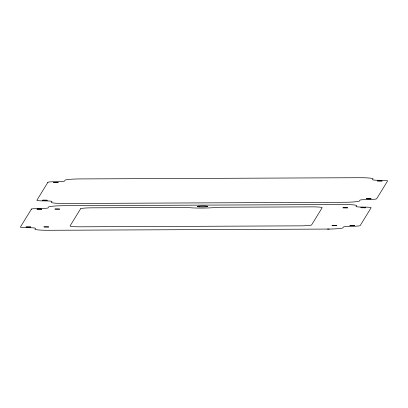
<?xml version="1.0" encoding="UTF-8"?>
<svg xmlns="http://www.w3.org/2000/svg" width="408" height="408" viewBox="0 0 408 408"><rect width="100%" height="100%" fill="white"/><g stroke="black" fill="none" stroke-linecap="round" stroke-linejoin="round"><path stroke-width="0.61" d="M47.93 182.249L36.863 200.272A7.976 0.668 -0.5 0 0 44.411 200.904A7.976 0.668 -0.5 0 1 51.964 201.542L51.413 202.434A14.831 1.239 -0.5 0 0 65.464 203.49L343.908 202.281A14.831 1.239 -0.5 0 0 359.331 201.098L359.876 200.206A7.976 0.668 -0.5 0 1 368.251 199.502A7.976 0.668 -0.5 0 0 376.625 198.798L387.6 180.933A7.976 0.668 -0.5 0 0 380.047 180.295A7.976 0.668 -0.5 0 1 372.499 179.658L373.045 178.765A14.831 1.239 -0.5 0 0 358.999 177.715L80.549 178.923A14.831 1.239 -0.5 0 0 65.132 180.101L64.581 180.994A7.048 0.592 -0.5 0 1 56.207 181.703A7.048 0.592 -0.5 0 0 47.976 182.223L47.833 182.407M327.451 229.077L329.261 229.061A14.831 1.239 -0.5 0 0 342.868 227.899L343.419 227.006A7.976 0.668 -0.5 0 1 351.793 226.297A7.976 0.668 -0.5 0 0 360.167 225.593L371.137 207.728A7.976 0.668 -0.5 0 0 363.589 207.096A7.976 0.668 -0.5 0 1 356.036 206.458L356.587 205.566A14.831 1.239 -0.5 0 0 342.536 204.51L64.092 205.719A14.831 1.239 -0.5 0 0 48.669 206.902L48.124 207.794A7.048 0.592 -0.5 0 1 39.749 208.498A7.048 0.592 -0.5 0 0 31.513 209.024L31.375 209.202M329.261 229.061L49.001 230.285A14.831 1.239 -0.5 0 1 34.955 229.235L35.501 228.342A7.976 0.668 -0.5 0 0 27.953 227.705A7.976 0.668 -0.5 0 1 20.4 227.067L31.503 208.993M80.616 208.769L70.054 225.966A10.634 0.887 -0.5 0 0 80.126 226.812L300.441 225.854A10.634 0.887 -0.5 0 0 311.61 224.915L322.172 207.718A10.634 0.887 -0.5 0 0 312.1 206.871L221.493 207.264A8.996 0.755 -0.5 0 0 215.144 207.534A17.804 1.489 -0.5 0 1 188.981 207.647A9.17 0.765 -0.5 0 0 183.478 207.432L91.785 207.83A10.634 0.887 -0.5 0 0 80.616 208.769M53.519 182.33L58.186 182.361L53.519 182.33M42.549 200.195L47.211 200.226L42.549 200.195M37.062 209.126L41.728 209.161L37.062 209.126M54.978 209.049L59.645 209.08L54.978 209.049M26.087 226.991L30.753 227.026L26.087 226.991M44.003 226.914L48.669 226.945L44.003 226.914M342.985 207.799L347.647 207.83L342.985 207.799M366.389 198.788L371.05 198.818L366.389 198.788M332.01 225.665L336.676 225.695L332.01 225.665M349.926 225.588L354.593 225.619L349.926 225.588M377.4 180.912L382.015 180.963L377.4 180.912M360.937 207.713L365.558 207.764L360.937 207.713M199.599 206.856A5.314 0.444 -0.5 0 0 207.799 206.433A5.314 0.444 -0.5 0 0 200.073 206.081A5.314 0.444 -0.5 0 0 199.599 206.856"/></g></svg>
